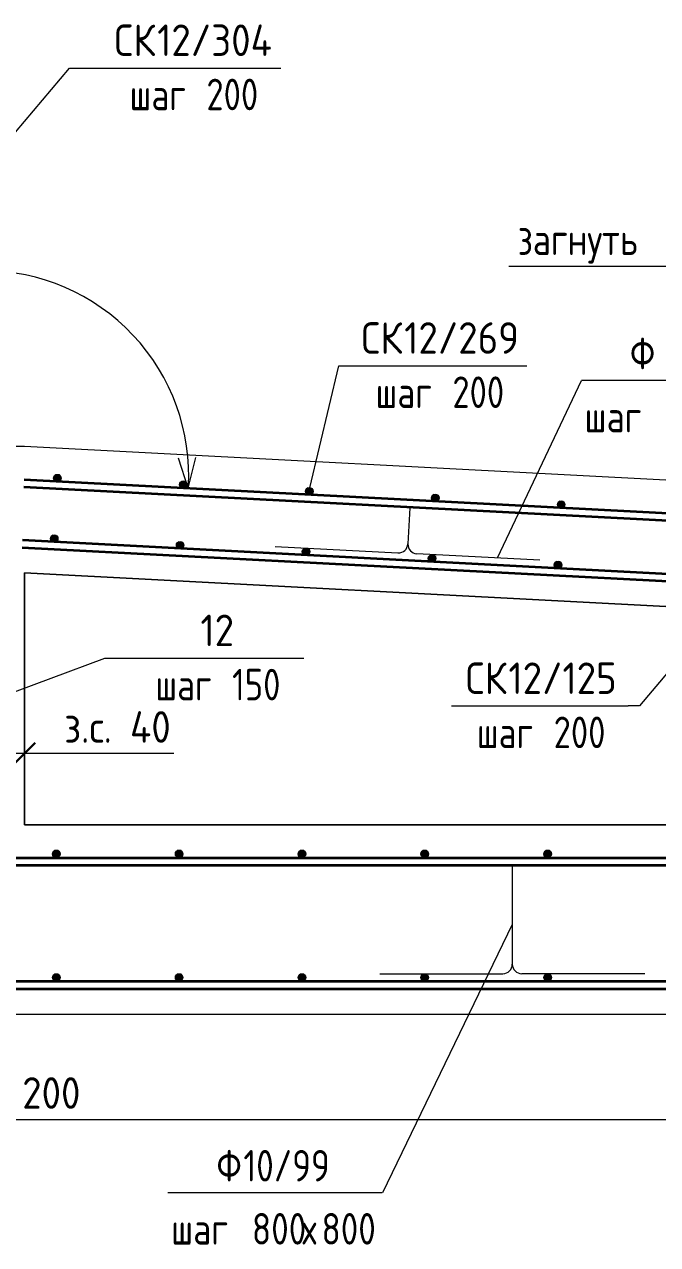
# Model space of a CAD drawing. Header units: millimetres. Extents: x 3129 to 68868, y -1586 to 12682.
# Drawn here: x 53831 to 54835, y -1516 to 420 of the extents above; entities that cross this region are included whole.
import ezdxf

# ---------------------------------------------------------------- set-up
doc = ezdxf.new("R2010")
doc.units = ezdxf.units.MM
for name, color, linetype, lineweight in [('AA_Dim', 7, 'Continuous', 9), ('AA_Dim-20', 7, 'Continuous', 9), ('AA_Linii', 7, 'Continuous', 9), ('AA_Vinoska', 7, 'Continuous', 9), ('AF_Perekritie', 7, 'Continuous', 18), ('AF_Perekritie_Опалубка', 253, 'Continuous', 20), ('AF_Stena_Опалубка', 253, 'Continuous', 18), ('KR_Armatura', 7, 'Continuous', 20), ('KR_Armatura_Tonkie', 7, 'Continuous', 20)]:
    doc.layers.add(name, color=color, linetype=linetype, lineweight=lineweight)
doc.styles.add('GOST Common', font='GOST_Common.ttf', dxfattribs={"width": 0.85, "height": 50})
doc.styles.add('ISOCPEUR_1', font='isocpeur.TTF', dxfattribs={"width": 0.9, "height": 50})
doc.styles.add('ISOCPEUR_2', font='isocpeur.TTF', dxfattribs={"width": 0.8, "height": 50})
doc.dimstyles.new('05_Округл_1мм__прозр__1', dxfattribs={"dimscale": 304.8, "dimtxt": 50.137748, "dimasz": 0.111549, "dimexe": 0.098425, "dimexo": 0.065617, "dimgap": 0.006562, "dimtad": 1, "dimdec": 0, "dimdsep": 46, "dimtxsty": 'ISOCPEUR_1', "dimblk1": 'OBLIQUE', "dimblk2": 'OBLIQUE', "dimsah": 1, "dimcen": 0.09, "dimdle": 0.098425, "dimazin": 0, "dimtfac": 1, "dimtdec": 4, "dimtix": 1, "dimtmove": 0, "dimatfit": 3, "dimfxl": 1, "dimtvp": 1, "dimtolj": 1, "dimtzin": 0, "dimlwd": 18, "dimlwe": 18, "dimarcsym": 2})
doc.dimstyles.new('05_Округл_5мм__прозр__1', dxfattribs={"dimscale": 304.8, "dimtxt": 50.137748, "dimasz": 0.111549, "dimexe": 0.098425, "dimexo": 0.065617, "dimgap": 0.006562, "dimtad": 1, "dimdec": 0, "dimrnd": 5, "dimdsep": 46, "dimtxsty": 'ISOCPEUR_1', "dimblk1": 'OBLIQUE', "dimblk2": 'OBLIQUE', "dimsah": 1, "dimcen": 0.09, "dimdle": 0.098425, "dimazin": 0, "dimtfac": 1, "dimtdec": 4, "dimtix": 1, "dimtmove": 1, "dimatfit": 3, "dimfxl": 1, "dimtvp": 1, "dimtolj": 1, "dimtzin": 0, "dimlwd": 18, "dimlwe": 18, "dimarcsym": 2})

# ---------------------------------------------------------------- blocks, each defined once
blk = doc.blocks.new('Засыпка - Засыпка-3699984-Сечение 19')
at = {"layer": 'AF_Perekritie', "lineweight": 20}
for p, q in [((30075.1, -450.3), (30075.1, -850)), ((31595.1, -529.8), (30075.1, -450.3)), ((31595.1, -850), (31595.1, -529.8)), ((30075.1, -850), (31595.1, -850))]:
    blk.add_line(p, q, dxfattribs=at)
blk = doc.blocks.new('DIMBLOCK74-Сечение 19')
at = {"layer": 'AA_Dim-20', "lineweight": 18}
for p, q in [((55477.8, -1101.3), (55477.8, -1347.4)), ((55477.8, -1317.4), (55477.8, -1101.3)), ((52145.7, -1106.3), (52145.7, -1347.4)), ((52145.7, -1317.4), (52145.7, -1106.3)), ((52145.7, -1317.4), (55477.8, -1317.4))]:
    blk.add_line(p, q, dxfattribs=at)
at = {"layer": 'AA_Dim-20', "lineweight": 30}
for p, q in [((52145.7, -1317.4), (52162.7, -1300.4)), ((55477.8, -1317.4), (55494.8, -1300.4)), ((52145.7, -1317.4), (52128.7, -1334.4)), ((55477.8, -1317.4), (55460.8, -1334.4))]:
    blk.add_line(p, q, dxfattribs=at)
at = {"layer": 'AA_Dim-20', "color": 0, "lineweight": 18, "insert": (53698.7, -1250.2), "char_height": 50, "width": 271.311, "attachment_point": 1, "line_spacing_factor": 1.135194, "style": 'ISOCPEUR_1'}
blk.add_mtext('шаг 200', dxfattribs=at)
blk = doc.blocks.new('_Oblique')
at = {"color": 0, "linetype": 'ByBlock', "lineweight": -2}
blk.add_line((-0.5, -0.5), (0.5, 0.5), dxfattribs=at)
blk = doc.blocks.new('DIMBLOCK88-Сечение 19')
at = {"layer": 'AA_Dim-20', "lineweight": 18}
for p, q in [((53790, -676), (53790, -766.8)), ((53790, -736.8), (53790, -676)), ((53831, -740.9), (53831, -706.8)), ((53861, -736.8), (53760, -736.8)), ((53874, -736.8), (53810.5, -736.8)), ((53831, -736.8), (53831, -740.9)), ((54068, -736.8), (53874, -736.8))]:
    blk.add_line(p, q, dxfattribs=at)
at = {"layer": 'AA_Dim-20', "lineweight": 30}
for p, q in [((53790, -736.8), (53807, -719.8)), ((53831, -736.8), (53848, -719.8)), ((53790, -736.8), (53773, -753.8)), ((53831, -736.8), (53814, -753.8))]:
    blk.add_line(p, q, dxfattribs=at)
at = {"layer": 'AA_Dim-20', "color": 0, "lineweight": 18, "insert": (53894, -669.7), "char_height": 50, "width": 208.876, "attachment_point": 1, "line_spacing_factor": 1.135194, "style": 'ISOCPEUR_1'}
blk.add_mtext('з.с. 40', dxfattribs=at)
blk = doc.blocks.new('010_Текст с выноской - Текст 2 строки-4025778-Сечение 19')
at = {"layer": 'AA_Vinoska'}
blk.add_line((28953.2, 58.6), (29453.2, 58.6), dxfattribs=at)
blk = doc.blocks.new('042_М_Арматуры - Диам длина поз _ Шаг-2260295-Сечение 19')
at = {"layer": 'AA_Vinoska'}
blk.add_line((28337.5, -1447.6), (28617.5, -1447.6), dxfattribs=at)
blk = doc.blocks.new('010_Текст с выноской - Текст 2 строки-4087354-Сечение 19')
at = {"layer": 'AA_Vinoska'}
blk.add_line((30642.6, -1433.3), (30302.6, -1433.3), dxfattribs=at)

msp = doc.modelspace()

# ---------------------------------------------------------------- hatches: boundary and pattern name
at = {"layer": 'KR_Armatura'}
h = msp.add_hatch(color=256, dxfattribs=at)
edge = h.paths.add_edge_path()
edge.add_arc((53883.2, -300.1), 6, 0, 360)
for points in [[(53885.9, -305.5), (53889.2, -300.4), (53886.4, -295.1), (53880.4, -294.8), (53877.2, -299.8), (53879.9, -305.1)], [(54085.6, -315.9), (54088.9, -310.9), (54086.2, -305.5), (54080.2, -305.2), (54076.9, -310.2), (54079.6, -315.6)], [(54285.4, -326.4), (54288.6, -321.3), (54285.9, -316), (54279.9, -315.7), (54276.6, -320.7), (54279.4, -326)], [(54485.1, -336.8), (54488.3, -331.8), (54485.6, -326.4), (54479.6, -326.1), (54476.4, -331.1), (54479.1, -336.5)], [(54684.8, -347.3), (54688.1, -342.2), (54685.3, -336.9), (54679.4, -336.6), (54676.1, -341.6), (54678.8, -346.9)], [(53880.9, -401.3), (53884.1, -396.3), (53881.4, -390.9), (53875.4, -390.6), (53872.2, -395.7), (53874.9, -401)], [(54080.6, -411.8), (54083.9, -406.7), (54081.2, -401.4), (54075.2, -401.1), (54071.9, -406.1), (54074.6, -411.5)], [(54280.3, -422.2), (54283.6, -417.2), (54280.9, -411.8), (54274.9, -411.5), (54271.6, -416.6), (54274.3, -421.9)], [(54480.1, -432.7), (54483.3, -427.6), (54480.6, -422.3), (54474.6, -422), (54471.3, -427), (54474.1, -432.4)], [(54679.8, -443.1), (54683.1, -438.1), (54680.3, -432.7), (54674.3, -432.4), (54671.1, -437.5), (54673.8, -442.8)], [(53878.5, -901.2), (53884.5, -901.2), (53887.5, -896), (53884.5, -890.8), (53878.5, -890.8), (53875.5, -896)], [(54073.3, -901.2), (54079.3, -901.2), (54082.3, -896), (54079.3, -890.8), (54073.3, -890.8), (54070.3, -896)], [(54268.1, -901.2), (54274.1, -901.2), (54277.1, -896), (54274.1, -890.8), (54268.1, -890.8), (54265.1, -896)], [(54462.8, -901.2), (54468.8, -901.2), (54471.8, -896), (54468.8, -890.8), (54462.8, -890.8), (54459.8, -896)], [(54657.6, -901.2), (54663.6, -901.2), (54666.6, -896), (54663.6, -890.8), (54657.6, -890.8), (54654.6, -896)], [(53878.5, -1097.2), (53884.5, -1097.2), (53887.5, -1092), (53884.5, -1086.8), (53878.5, -1086.8), (53875.5, -1092)], [(54073.3, -1097.2), (54079.3, -1097.2), (54082.3, -1092), (54079.3, -1086.8), (54073.3, -1086.8), (54070.3, -1092)], [(54268.1, -1097.2), (54274.1, -1097.2), (54277.1, -1092), (54274.1, -1086.8), (54268.1, -1086.8), (54265.1, -1092)], [(54462.8, -1097.2), (54468.8, -1097.2), (54471.8, -1092), (54468.8, -1086.8), (54462.8, -1086.8), (54459.8, -1092)], [(54657.6, -1097.2), (54663.6, -1097.2), (54666.6, -1092), (54663.6, -1086.8), (54657.6, -1086.8), (54654.6, -1092)]]:
    msp.add_hatch(color=256, dxfattribs=at).paths.add_polyline_path(points)
h = msp.add_hatch(color=256, dxfattribs=at)
edge = h.paths.add_edge_path()
edge.add_arc((54082.9, -310.6), 6, 0, 360)
h = msp.add_hatch(color=256, dxfattribs=at)
edge = h.paths.add_edge_path()
edge.add_arc((54282.6, -321), 6, 0, 360)
h = msp.add_hatch(color=256, dxfattribs=at)
edge = h.paths.add_edge_path()
edge.add_arc((54482.4, -331.5), 6, 0, 360)
h = msp.add_hatch(color=256, dxfattribs=at)
edge = h.paths.add_edge_path()
edge.add_arc((54682.1, -341.9), 6, 0, 360)
h = msp.add_hatch(color=256, dxfattribs=at)
edge = h.paths.add_edge_path()
edge.add_arc((53878.2, -396), 6, 0, 360)
h = msp.add_hatch(color=256, dxfattribs=at)
edge = h.paths.add_edge_path()
edge.add_arc((54077.9, -406.4), 6, 0, 360)
h = msp.add_hatch(color=256, dxfattribs=at)
edge = h.paths.add_edge_path()
edge.add_arc((54277.6, -416.9), 6, 0, 360)
h = msp.add_hatch(color=256, dxfattribs=at)
edge = h.paths.add_edge_path()
edge.add_arc((54477.3, -427.3), 6, 0, 360)
h = msp.add_hatch(color=256, dxfattribs=at)
edge = h.paths.add_edge_path()
edge.add_arc((54677.1, -437.8), 6, 0, 360)
h = msp.add_hatch(color=256, dxfattribs=at)
edge = h.paths.add_edge_path()
edge.add_arc((53881.5, -896), 6, 0, 360)
h = msp.add_hatch(color=256, dxfattribs=at)
edge = h.paths.add_edge_path()
edge.add_arc((54076.3, -896), 6, 0, 360)
h = msp.add_hatch(color=256, dxfattribs=at)
edge = h.paths.add_edge_path()
edge.add_arc((54271.1, -896), 6, 0, 360)
h = msp.add_hatch(color=256, dxfattribs=at)
edge = h.paths.add_edge_path()
edge.add_arc((54465.8, -896), 6, 0, 360)
h = msp.add_hatch(color=256, dxfattribs=at)
edge = h.paths.add_edge_path()
edge.add_arc((54660.6, -896), 6, 0, 360)
h = msp.add_hatch(color=256, dxfattribs=at)
edge = h.paths.add_edge_path()
edge.add_arc((53881.5, -1092), 6, 0, 360)
h = msp.add_hatch(color=256, dxfattribs=at)
edge = h.paths.add_edge_path()
edge.add_arc((54076.3, -1092), 6, 0, 360)
h = msp.add_hatch(color=256, dxfattribs=at)
edge = h.paths.add_edge_path()
edge.add_arc((54271.1, -1092), 6, 0, 360)
h = msp.add_hatch(color=256, dxfattribs=at)
edge = h.paths.add_edge_path()
edge.add_arc((54465.8, -1092), 6, 0, 360)
h = msp.add_hatch(color=256, dxfattribs=at)
edge = h.paths.add_edge_path()
edge.add_arc((54660.6, -1092), 6, 0, 360)

# ---------------------------------------------------------------- linework, layer by layer
at = {"layer": 'AA_Linii', "lineweight": 20}
for p, q in [((54090.7, -315.8), (54075.3, -268.2)), ((54090.7, -315.8), (54103, -267.3)), ((54442.1, -347.4), (54439.1, -404.3)), ((54228.6, -408.3), (54423.3, -418.5)), ((54648, -430.3), (54453.3, -420.1)), ((54604.6, -914), (54604.6, -1071)), ((54394.6, -1086), (54589.6, -1086)), ((54814.6, -1086), (54619.6, -1086))]:
    msp.add_line(p, q, dxfattribs=at)
for centre, radius, start, end in [((53766.5, -296), 325, 356.5299, 90), ((54424.1, -403.5), 15, 267, 357), ((54454.1, -405.1), 15, 177, 267), ((54589.6, -1071), 15, 270, 0), ((54619.6, -1071), 15, 180, 270)]:
    msp.add_arc(centre, radius, start, end, dxfattribs=at)
at = {"layer": 'AA_Vinoska'}
for p, q in [((53777.6, 202.6), (53902.4, 350.3)), ((53902.4, 350.3), (53957.8, 350.3)), ((54283.7, -315.3), (54329.5, -121.8)), ((54329.5, -121.8), (54347.8, -121.8)), ((54581.1, -426.6), (54714.1, -145.1)), ((54974.4, -461.7), (54806.2, -661.4)), ((53783.4, -650.9), (53958.6, -585.5)), ((53958.6, -585.5), (53994.3, -585.5)), ((54806.2, -661.4), (54788.4, -661.4)), ((54604.3, -1007.8), (54398.6, -1433.3))]:
    msp.add_line(p, q, dxfattribs=at)
at = {"layer": 'AF_Perekritie_Опалубка'}
for p, q in [((53831, -250), (53778.6, -250)), ((55402.6, -332.2), (53831, -250)), ((53831, -450), (53831, -450.3)), ((53831, -450.3), (55351, -529.8)), ((55351, -850), (53831, -850)), ((52072.6, -1150), (55551, -1150))]:
    msp.add_line(p, q, dxfattribs=at)
at = {"layer": 'AF_Stena_Опалубка', "lineweight": 20}
msp.add_line((53831, -850), (53831, -450), dxfattribs=at)
at = {"layer": 'KR_Armatura'}
for p, q in [((53880.4, -294.8), (53877.2, -299.8)), ((53877.2, -299.8), (53879.9, -305.1)), ((53879.9, -305.1), (53885.9, -305.5)), ((53886.4, -295.1), (53880.4, -294.8)), ((53885.9, -305.5), (53889.2, -300.4)), ((53889.2, -300.4), (53886.4, -295.1)), ((54080.2, -305.2), (54076.9, -310.2)), ((54086.2, -305.5), (54080.2, -305.2)), ((54088.9, -310.9), (54086.2, -305.5)), ((54076.9, -310.2), (54079.6, -315.6)), ((54079.6, -315.6), (54085.6, -315.9)), ((54085.6, -315.9), (54088.9, -310.9)), ((54279.9, -315.7), (54276.6, -320.7)), ((54276.6, -320.7), (54279.4, -326)), ((54279.4, -326), (54285.4, -326.4)), ((54285.9, -316), (54279.9, -315.7)), ((54285.4, -326.4), (54288.6, -321.3)), ((54288.6, -321.3), (54285.9, -316)), ((54479.6, -326.1), (54476.4, -331.1)), ((54485.6, -326.4), (54479.6, -326.1)), ((54488.3, -331.8), (54485.6, -326.4)), ((54476.4, -331.1), (54479.1, -336.5)), ((54479.1, -336.5), (54485.1, -336.8)), ((54485.1, -336.8), (54488.3, -331.8)), ((54679.4, -336.6), (54676.1, -341.6)), ((54676.1, -341.6), (54678.8, -346.9)), ((54678.8, -346.9), (54684.8, -347.3)), ((54685.3, -336.9), (54679.4, -336.6)), ((54684.8, -347.3), (54688.1, -342.2)), ((54688.1, -342.2), (54685.3, -336.9)), ((53875.4, -390.6), (53872.2, -395.7)), ((53872.2, -395.7), (53874.9, -401)), ((53874.9, -401), (53880.9, -401.3)), ((53881.4, -390.9), (53875.4, -390.6)), ((53880.9, -401.3), (53884.1, -396.3)), ((53884.1, -396.3), (53881.4, -390.9)), ((54075.2, -401.1), (54071.9, -406.1)), ((54071.9, -406.1), (54074.6, -411.5)), ((54081.2, -401.4), (54075.2, -401.1)), ((54083.9, -406.7), (54081.2, -401.4)), ((54074.6, -411.5), (54080.6, -411.8)), ((54080.6, -411.8), (54083.9, -406.7)), ((54274.9, -411.5), (54271.6, -416.6)), ((54271.6, -416.6), (54274.3, -421.9)), ((54274.3, -421.9), (54280.3, -422.2)), ((54280.9, -411.8), (54274.9, -411.5)), ((54280.3, -422.2), (54283.6, -417.2)), ((54283.6, -417.2), (54280.9, -411.8)), ((54474.6, -422), (54471.3, -427)), ((54480.6, -422.3), (54474.6, -422)), ((54483.3, -427.6), (54480.6, -422.3)), ((54471.3, -427), (54474.1, -432.4)), ((54474.1, -432.4), (54480.1, -432.7)), ((54480.1, -432.7), (54483.3, -427.6)), ((54674.3, -432.4), (54671.1, -437.5)), ((54671.1, -437.5), (54673.8, -442.8)), ((54673.8, -442.8), (54679.8, -443.1)), ((54680.3, -432.7), (54674.3, -432.4)), ((54679.8, -443.1), (54683.1, -438.1)), ((54683.1, -438.1), (54680.3, -432.7)), ((53878.5, -890.8), (53875.5, -896)), ((53875.5, -896), (53878.5, -901.2)), ((53884.5, -890.8), (53878.5, -890.8)), ((53878.5, -901.2), (53884.5, -901.2)), ((53887.5, -896), (53884.5, -890.8)), ((53884.5, -901.2), (53887.5, -896)), ((54073.3, -890.8), (54070.3, -896)), ((54070.3, -896), (54073.3, -901.2)), ((54079.3, -890.8), (54073.3, -890.8)), ((54073.3, -901.2), (54079.3, -901.2)), ((54082.3, -896), (54079.3, -890.8)), ((54079.3, -901.2), (54082.3, -896)), ((54268.1, -890.8), (54265.1, -896)), ((54265.1, -896), (54268.1, -901.2)), ((54274.1, -890.8), (54268.1, -890.8)), ((54268.1, -901.2), (54274.1, -901.2)), ((54277.1, -896), (54274.1, -890.8)), ((54274.1, -901.2), (54277.1, -896)), ((54462.8, -890.8), (54459.8, -896)), ((54459.8, -896), (54462.8, -901.2)), ((54468.8, -890.8), (54462.8, -890.8)), ((54462.8, -901.2), (54468.8, -901.2)), ((54471.8, -896), (54468.8, -890.8)), ((54468.8, -901.2), (54471.8, -896)), ((54657.6, -890.8), (54654.6, -896)), ((54654.6, -896), (54657.6, -901.2)), ((54663.6, -890.8), (54657.6, -890.8)), ((54657.6, -901.2), (54663.6, -901.2)), ((54666.6, -896), (54663.6, -890.8)), ((54663.6, -901.2), (54666.6, -896)), ((53878.5, -1086.8), (53875.5, -1092)), ((53875.5, -1092), (53878.5, -1097.2)), ((53884.5, -1086.8), (53878.5, -1086.8)), ((53878.5, -1097.2), (53884.5, -1097.2)), ((53887.5, -1092), (53884.5, -1086.8)), ((53884.5, -1097.2), (53887.5, -1092)), ((54073.3, -1086.8), (54070.3, -1092)), ((54070.3, -1092), (54073.3, -1097.2)), ((54079.3, -1086.8), (54073.3, -1086.8)), ((54073.3, -1097.2), (54079.3, -1097.2)), ((54082.3, -1092), (54079.3, -1086.8)), ((54079.3, -1097.2), (54082.3, -1092)), ((54268.1, -1086.8), (54265.1, -1092)), ((54265.1, -1092), (54268.1, -1097.2)), ((54274.1, -1086.8), (54268.1, -1086.8)), ((54268.1, -1097.2), (54274.1, -1097.2)), ((54277.1, -1092), (54274.1, -1086.8)), ((54274.1, -1097.2), (54277.1, -1092)), ((54462.8, -1086.8), (54459.8, -1092)), ((54459.8, -1092), (54462.8, -1097.2)), ((54468.8, -1086.8), (54462.8, -1086.8)), ((54462.8, -1097.2), (54468.8, -1097.2)), ((54471.8, -1092), (54468.8, -1086.8)), ((54468.8, -1097.2), (54471.8, -1092)), ((54657.6, -1086.8), (54654.6, -1092)), ((54654.6, -1092), (54657.6, -1097.2)), ((54663.6, -1086.8), (54657.6, -1086.8)), ((54657.6, -1097.2), (54663.6, -1097.2)), ((54666.6, -1092), (54663.6, -1086.8)), ((54663.6, -1097.2), (54666.6, -1092))]:
    msp.add_line(p, q, dxfattribs=at)
for centre in [(53883.2, -300.1), (54082.9, -310.6), (54282.6, -321), (54482.4, -331.5), (54682.1, -341.9), (53878.2, -396), (54077.9, -406.4), (54277.6, -416.9), (54477.3, -427.3), (54677.1, -437.8), (53881.5, -896), (54076.3, -896), (54271.1, -896), (54465.8, -896), (54660.6, -896), (53881.5, -1092), (54076.3, -1092), (54271.1, -1092), (54465.8, -1092), (54660.6, -1092)]:
    msp.add_circle(centre, 6, dxfattribs=at)
at = {"layer": 'KR_Armatura_Tonkie', "lineweight": 35}
for p, q in [((53830.7, -302.1), (55511.3, -390)), ((53830.1, -314), (55510.7, -402)), ((53828.2, -398.1), (55511.3, -486.1)), ((53827.6, -410), (55510.7, -498.1)), ((53688, -902), (55511, -902)), ((52112.6, -914), (55511, -914)), ((52112.6, -1098), (55511, -1098)), ((52112.6, -1110), (55511, -1110))]:
    msp.add_line(p, q, dxfattribs=at)

# ---------------------------------------------------------------- block references
at = {"layer": 'AA_Vinoska'}
for name, p in [('042_М_Арматуры - Диам длина поз _ Шаг-2260295-Сечение 19', (25620.3, 1797.9)), ('010_Текст с выноской - Текст 2 строки-4025778-Сечение 19', (25645.9, -22.5)), ('042_М_Арматуры - Диам длина поз _ Шаг-2260295-Сечение 19', (26010.3, 1325.8)), ('010_Текст с выноской - Текст 2 строки-4087354-Сечение 19', (24411.5, 1288.2)), ('042_М_Арматуры - Диам длина поз _ Шаг-2260295-Сечение 19', (25656.8, 862.1)), ('042_М_Арматуры - Диам длина поз _ Шаг-2260295-Сечение 19', (26170.8, 786.2)), ('010_Текст с выноской - Текст 2 строки-4087354-Сечение 19', (23755.9, 0))]:
    msp.add_blockref(name, p, dxfattribs=at)
at = {"layer": 'AF_Perekritie_Опалубка'}
msp.add_blockref('Засыпка - Засыпка-3699984-Сечение 19', (23755.9, 0), dxfattribs=at)

# ---------------------------------------------------------------- texts
at = {"layer": 'AA_Vinoska', "char_height": 50, "attachment_point": 1}
for s, insert, width, style in [('СК', (53973.6, 419.4), 82.253, 'ISOCPEUR_1'), ('12/304', (54041.5, 419.4), 226.557, 'ISOCPEUR_1'), (' 200', (54094.1, 333.4), 133.401, 'ISOCPEUR_2'), ('шаг', (53997.8, 333.4), 116.726, 'ISOCPEUR_2'), ('\\fGOST Common|b0|i0|c204|p34|;\\W.85; ', (54834.7, 103.8), 17.717, 'GOST Common'), ('загнуть', (54613.1, 103.8), 268.485, 'GOST Common'), ('СК', (54365.3, -52.8), 82.253, 'ISOCPEUR_1'), ('12/269', (54433.2, -52.8), 222.228, 'ISOCPEUR_1'), ('\\fGOST Common|b0|i0|c204|p34|;\\W.85;Ф', (54791.1, -77.4), 51.789, 'GOST Common'), ('шаг', (54387.8, -138.8), 116.726, 'ISOCPEUR_2'), (' 200', (54484.1, -138.8), 133.401, 'ISOCPEUR_2'), ('шаг', (54719.1, -177.4), 124.021, 'GOST Common'), ('12', (54110.1, -516.5), 66.38, 'ISOCPEUR_1'), ('СК', (54530.7, -592.4), 82.253, 'ISOCPEUR_1'), ('12/125', (54598.5, -592.4), 210.683, 'ISOCPEUR_1'), ('шаг', (54038.6, -602.5), 116.726, 'ISOCPEUR_2'), (' 150', (54134.9, -602.5), 123.139, 'ISOCPEUR_2'), ('шаг', (54548.4, -678.3), 116.726, 'ISOCPEUR_2'), (' 200', (54644.7, -678.3), 133.401, 'ISOCPEUR_2'), ('\\fGOST Common|b0|i0|c204|p34|;\\W.85;Ф', (54135.6, -1365.6), 51.789, 'GOST Common'), ('10/99', (54178.3, -1365.6), 173.084, 'GOST Common'), (' 800', (54165.9, -1465.6), 128.11, 'GOST Common'), ('800', (54302, -1465.6), 110.392, 'GOST Common'), ('шаг', (54063.6, -1465.6), 124.021, 'GOST Common'), ('\\fGOST Common|b0|i0|c204|p34|;\\W.85;х', (54271.6, -1465.6), 36.797, 'GOST Common')]:
    msp.add_mtext(s, dxfattribs=dict(at, insert=insert, width=width, style=style))

# ---------------------------------------------------------------- dimensions: what is measured, and where the dimension line sits
at = {"layer": 'AA_Dim', "lineweight": 18}
dim = msp.add_linear_dim(base=(53790, -736.8), p1=(53831, -760.9), p2=(53790, -656), dimstyle='05_Округл_5мм__прозр__1', override={"dimpost": 'з.с. <>', "dimfxl": 112.61236}, dxfattribs=at)
dim.commit()
dim.dimension.update_dxf_attribs({"geometry": 'DIMBLOCK88-Сечение 19', "text_midpoint": (53998.4, -703), "dimtype": 160})
dim = msp.add_linear_dim(base=(55477.8, -1317.4), p1=(52145.7, -1086.3), p2=(55477.8, -1081.3), text='шаг 200', dimstyle='05_Округл_1мм__прозр__1', override={"dimpost": '<>', "dimfxl": 3332.111085}, dxfattribs=at)
dim.commit()
dim.dimension.update_dxf_attribs({"geometry": 'DIMBLOCK74-Сечение 19', "text_midpoint": (53811.8, -1290.4)})

doc.saveas('drawing.dxf')
